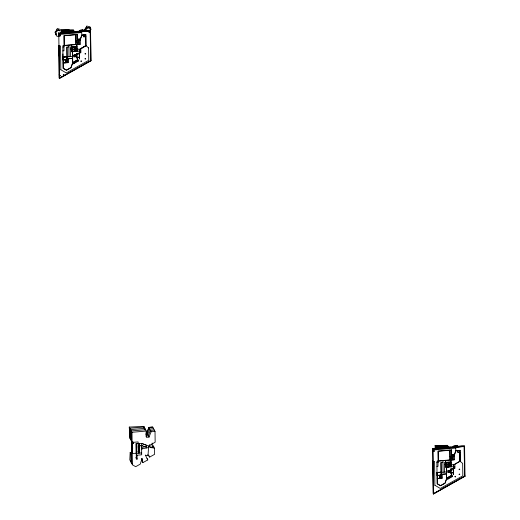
<?xml version="1.0" encoding="UTF-8"?>
<svg xmlns="http://www.w3.org/2000/svg" width="520" height="520" viewBox="0 0 520 520"><rect width="100%" height="100%" fill="white"/><g stroke="black" fill="none" stroke-linecap="round" stroke-linejoin="round"><path stroke-width="0.78" d="M436.534 472.543L437.008 472.426M437.047 475.449L436.93 472.466L441.194 472.089M62.471 57.011L62.946 56.907M62.868 57.005L67.132 56.57M79.814 40.385L81.764 35.152L85.898 34.794L86.047 45.747L79.495 49.589L79.508 51.2L80.782 51.09M453.57 466.719L453.557 465.107L460.096 461.253L459.953 450.307L460.096 461.253L462.657 463.431L462.813 475.839L440.323 488.456L434.882 485.257M131.697 452.348L130.169 452.485L129.805 459.849L132.412 464.782L135.668 466.7L140.218 464.146L142.168 458.282L142.831 462.676L147.771 459.907L145.301 454.981M146.647 433.466L148.792 427.473L152.548 426.731L155.019 431.425L155.155 442.208L148.616 446.056L148.037 455.41L145.659 455.611M89.953 30.758L90.597 28.035L89.888 26.956L86.801 26L85.969 27.827L86.651 27.027L84.5 29.62L84.825 30.394M146.718 433.609L148.922 427.713L152.887 427.369M138.242 453.232L138.093 441.916L132.132 442.429L129.916 438.23L129.252 427.076L143.819 426.381L146.282 431.054L146.361 437.326L149.065 437.093L151.053 431.762L148.792 427.473M453.875 455.904L455.825 450.671L455.787 448.051M56.466 30.342L57.298 28.515L60.385 29.465M57.681 30.914L58.292 29.887L59.859 30.771M57.155 29.543L54.997 32.136L56.121 34.606L55.263 32.617L58.292 29.887L59.839 30.901M138.008 447.044L139.067 445.894M138.19 448.968L139.782 447.246M137.833 451.471L139.431 449.741M141.615 449.507L142.272 448.793L148.636 447.551M79.495 49.582L79.417 59.02L79.293 49.484L85.839 45.636L85.728 36.719M79.293 49.498L85.833 45.65M56.673 31.824L55.263 32.617L56.166 34.821L56.011 33.469L56.218 35.425L57.148 36.446L58.773 35.802M77.571 59.755L72.657 62.511L73.398 63.824L78.468 60.977L76.986 57.512L79.398 57.304M77.805 59.839L73.281 62.374L73.938 63.525M73.716 63.141L78.241 60.606M60.827 69.739L66.261 72.936L88.751 60.32L88.588 47.892M59.248 74.269L59.573 78L90.642 60.561L90.272 31.005L59.02 33.709L58.734 33.169L59.052 36.101L59.02 33.709M59.339 78.39L90.896 60.684L90.506 30.758L58.78 33.508L59.404 78.481L90.948 60.775L90.571 30.849L90.227 30.219L58.493 32.968L58.825 36.127L60.405 35.99L60.385 34.398L81.744 32.552L81.776 35.172L85.91 34.814M147.797 454.662L149.675 457.087L154.615 454.311L154.537 448.331L152.958 445.341M451.626 475.274L446.713 478.029L447.46 479.343L452.524 476.496M451.861 475.358L447.343 477.893L447.993 479.043M447.779 478.66L452.296 476.125M433.349 492.979L433.635 493.519L464.704 476.079L464.048 445.978M464.945 476.197L433.401 493.903L432.796 448.688M433.635 493.519L433.231 461.578L432.712 461.058L433.115 493.363L433.459 494L464.958 476.203M81.692 30.401L83.135 30.114L79.528 30.829M140.849 446.095L142.435 445.783M145.535 446.667L141.557 447.441L142.272 448.793M73.671 30.31L61.743 31.343L61.763 32.89M73.716 30.401L61.789 31.434L61.809 32.981M64.877 31.72L65.247 32.409L65.241 31.993L64.233 32.084L64.233 32.494L63.759 31.415L65.007 31.311C66.618 32.994 62.186 32.058 65.383 32.032M66.521 31.402L65.273 31.512L66.514 31.18C68.127 32.864 63.694 31.922 66.898 31.896M68.374 31.993L67.899 31.103L67.906 31.519L66.891 31.584L66.885 31.194L67.223 32.234L66.749 31.382L67.996 31.051C69.602 32.734 65.169 31.798 68.374 31.772M69.895 31.967L70.889 31.733L70.519 31.265L69.543 31.376L69.543 30.966L69.875 32.006L69.4 30.927L70.648 30.823C72.261 32.507 67.821 31.564 71.025 31.538M72.144 30.914L70.895 31.024L72.144 30.693C73.755 32.377 69.316 31.434 72.52 31.415M63.759 31.642L65.007 31.532M66.749 31.382L67.996 31.051M69.4 31.155L70.648 30.823M63.941 31.746L64.896 31.622L65.247 32.389M65.748 32.364L65.741 31.954L66.755 31.863L66.761 32.273L66.385 31.551L65.448 31.727M69.582 31.259L70.532 31.135L70.889 31.915L70.883 31.506L69.875 31.597M64.675 32.74L63.902 31.454L63.902 31.863L64.916 31.759L65.007 31.311M72.144 30.693L72.052 31.155L71.039 31.245L71.032 30.836L71.389 31.727M67.216 31.824L68.231 31.733L68.237 32.149L67.88 31.369L66.963 31.571M66.755 32.09L65.748 32.195L65.266 31.285M67.223 32.065L68.231 31.961M72.384 31.603L71.37 31.707L70.889 30.797M83.668 30.57C83.525 28.723 78.93 30.368 79.534 30.927L83.713 30.661M81.452 30.855L83.473 30.68M64.07 32.604L62.471 32.747L61.055 29.997L73.411 29.816L74.406 31.707L71.221 31.987M65.65 32.474L69.635 32.123M60.34 33.033L64.344 32.682M66.749 32.474L69.953 32.195M72.358 31.987L76.368 31.642M78.767 31.434L81.978 31.155M84.377 30.947L88.387 30.602M64.233 32.831L62.699 32.962M90.571 30.849L58.838 33.599L58.493 32.968M83.642 35.178L81.9 35.34L79.957 40.56L75.797 40.918M85.683 36.498L83.895 36.666L83.883 35.197L85.663 35.041L85.677 36.511M83.876 35.204L85.663 35.048M85.924 36.706L83.655 36.913L83.642 34.989M80.353 38.935L77.564 39.176L77.506 34.398L63.973 35.575L64.097 45.623M80.282 39.13L77.37 39.384L77.305 34.418M80.21 39.325L77.168 39.585L77.109 34.437M59.404 78.481L59.059 77.844L58.89 45.52L59.02 55.9M58.936 46.079L60.535 45.949L60.834 69.758M71.63 44.98L76.043 44.59L75.998 40.904M62.803 45.747L71.442 44.986L71.526 51.805L77.038 51.331L76.954 44.603L80.093 44.33L80.041 40.32L75.992 40.716L75.914 34.541M76.947 44.609L80.087 44.343M63.928 46.696L62.816 46.794L62.985 59.93M62.816 46.865L64.005 46.761M67.756 58.877L66.963 58.942L66.93 47.066L68.894 46.898M76.98 46.553L70.33 47.047L70.447 56.595M71.669 47.671L72.761 47.574L72.709 51.519M71.669 47.775L72.755 47.587M76.791 47.327L75.647 47.431L75.686 50.518L76.83 50.407M76.791 47.418L75.745 47.515L75.784 50.414L76.83 50.316M71.675 48.432L72.67 48.334M71.675 48.523L72.67 48.425M75.751 48.172L76.797 48.074M75.751 48.269L76.804 48.165M70.356 49.134L72.339 48.965L77.422 50.882M71.682 49.179L72.677 49.082M71.682 49.27L72.683 49.173M75.764 48.919L76.811 48.822M75.764 49.017L76.811 48.913M71.695 49.927L72.689 49.829M71.695 50.018L72.689 49.92M75.77 49.666L76.817 49.569M62.849 50.889L63.96 50.798L63.993 45.643M75.77 49.764L76.823 49.66M71.702 50.674L72.696 50.577M71.702 50.765L72.703 50.674M79.514 51.123L80.698 51.025L80.672 48.893M79.514 51.5L80.782 51.389M72.384 52.286L72.514 62.751L72.312 46.878L79.391 49.543L79.41 51.038L77.428 51.428L77.395 48.795M79.528 52.624L80.795 52.514M79.534 52.923L80.802 52.812L80.75 48.848M76.758 53.423L79.346 53.19M79.346 53.378L76.966 53.586L77.012 57.324M76.98 54.561L78.169 54.457L73.84 54.99L73.866 56.934L76.765 56.673M76.765 56.446L74.1 56.686L74.087 55.178L76.745 54.951L76.707 57.363L77.564 59.761M74.081 55.191L75.27 55.087L75.296 56.576L75.27 55.087M75.55 55.061L76.739 54.964M63.284 68.218L63.148 57.102L66.937 56.777L67.002 62.582M63.148 57.116L66.93 56.791M67.034 56.888L72.436 56.42M76.713 57.35L79.391 57.116M67.061 58.76L72.462 58.279M72.462 58.468L67.957 58.858L68.003 62.673L63.219 63.102M63.18 59.923L66.969 59.586M63.18 60.105L66.976 59.768M65.579 61.211L66.989 61.081M65.579 61.399L66.995 61.263M63.219 62.914L67.802 62.504M60.314 75.615L60.639 75.589L60.314 75.927M144.144 427.005L129.87 428.24L129.994 438.38M153.595 428.721L149.63 429.065L147.641 434.388L145.613 434.571M145.567 429.702L131.294 430.944L131.697 463.437M154.31 430.072L150.345 430.417L148.356 435.74L145.645 435.975M129.252 427.076L132.002 432.289L146.282 431.054M151.053 431.762L155.019 431.425M145.581 433.16L146.933 433.043L149.065 437.093M133.334 442.384L132.002 442.124M133.347 443.391L131.684 443.04L132.834 442.943L132.256 443.45M132.015 443.125L132.145 443.553L133.412 443.443L133.399 442.319M137.072 455.201L137.124 459.115L136.331 459.179L136.136 443.579L138.119 443.411M138.112 443.684L141.544 443.391L146.627 445.302L146.66 447.941L146.14 446.947M132.314 444.886L131.703 444.847L132.314 444.866M132.314 446.602L131.774 446.719M131.749 446.674L132.288 446.557M131.749 448.383L132.359 448.428M132.431 443.151L132.685 448.747L132.022 448.428L132.08 453.18M132.386 450.209L131.768 450.164L132.359 450.164L132.256 441.818M132.405 451.99L131.84 452.036L131.657 441.285L131.794 451.945L132.359 451.9M138.171 452.419L139.711 452.283M136.253 453.2L132.269 453.544L131.566 452.16M141.661 452.933L136.266 453.401L136.156 443.579M136.285 455.273L141.687 454.805L141.544 443.391L148.616 446.056M135.616 457.834L136.409 457.762L137.124 459.115M447.726 445.829L435.799 446.862L435.864 448.5M435.844 446.953L447.779 445.919M439.446 447.772L438.971 446.882L438.971 447.298L437.964 447.382L437.957 446.973L438.295 448.012L437.821 447.161L439.062 446.829C440.674 448.513 436.241 447.571 439.446 447.551M439.329 446.803L440.576 446.7L440.954 447.415L439.706 447.753L439.329 446.803L439.822 447.733M442.293 447.479C441.025 448.435 439.978 445.972 442.052 446.57L442.435 447.512L441.188 447.623M443.456 446.446L444.704 446.342L445.088 447.057L443.84 447.395L443.456 446.446L443.976 447.434M444.951 446.316L446.199 446.212L446.582 447.154L445.334 447.265L444.951 446.316L445.425 447.226L446.44 447.122L446.108 446.491L445.094 446.596M437.821 447.161L439.062 446.829M439.329 447.031L440.576 446.7M440.804 446.901L442.052 446.57M443.456 446.674L444.704 446.342M444.951 446.543L446.199 446.212M437.964 447.213L438.971 447.129L439.303 447.759L438.295 447.824M439.472 447.083L440.486 446.999L440.746 447.714L440.459 447.012M440.947 446.953L441.961 446.869L442.293 447.649L442.286 447.252L441.279 447.343L440.947 446.713L440.954 447.122M443.599 446.726L444.613 446.635L444.945 447.265L443.937 447.337M440.486 447.148L439.472 447.252L439.472 446.843L439.803 447.882M446.108 446.661L445.101 446.765L445.094 446.355L445.432 447.395M438.288 447.603L439.303 447.512L439.309 447.928L438.951 447.142M439.803 447.473L440.81 447.382L440.817 447.791M445.088 447.285L444.613 446.394L444.613 446.803L443.606 446.894L443.599 446.485L443.931 447.115L444.945 447.025L444.945 447.434L444.594 446.693M445.425 446.986L446.44 446.894L446.44 447.304L446.089 446.524M440.954 447.415L439.706 447.753M441.181 447.395L442.429 447.291M445.088 447.057L443.84 447.395M446.582 446.927L445.334 447.265M439.803 447.694L440.817 447.61M453.596 446.446L457.73 446.089M432.556 448.481L464.282 445.738L464.626 446.368L432.9 449.118L432.556 448.481L432.588 451.1L432.887 451.646L434.466 451.51L434.447 449.917L455.8 448.071M444.49 447.571L436.534 448.266L435.11 445.517L447.466 445.334L448.461 447.226L446.075 447.441M453.778 446.713L454.935 446.609M435.201 448.481L438.406 448.201M440.81 447.993L444.815 447.649M447.219 447.441L450.424 447.161M452.829 446.953L456.833 446.602M459.238 446.394L462.443 446.121M438.295 448.344L436.755 448.481M432.835 449.026L464.581 446.277L465.004 476.294L464.659 475.657M464.334 446.518L433.082 449.228L433.108 451.62M455.832 450.691L459.966 450.333M457.697 450.697L455.956 450.86L454.012 456.079L449.859 456.437L449.897 459.934L438.353 460.935L438.23 451.262L449.781 450.262L449.859 456.437M459.986 452.225L457.717 452.426L457.697 450.509M454.415 454.454L451.62 454.695L451.562 449.917L438.029 451.094L438.159 461.143M454.344 454.649L451.425 454.903L451.36 449.937M454.266 454.844L451.23 455.104L451.165 449.956M451.139 457.464L452.731 457.314L452.745 458.673L451.152 458.809L451.146 457.45M434.896 485.277L434.597 461.468L432.998 461.598L432.712 461.058M445.692 460.499L450.099 460.109L450.053 456.424M454.155 459.849L451.009 460.129L451.094 466.856L445.582 467.324L445.497 460.506L436.865 461.266L437.976 461.24L438.016 466.31L436.911 466.407M436.878 462.384L438.068 462.28M441.071 478.094L441.012 462.585L442.949 462.416M451.457 464.315L451.49 466.947L453.466 466.557L453.447 465.062L446.375 462.397L444.392 462.566L444.509 472.115M445.523 462.553L451.041 462.072M445.725 463.203L446.817 463.093M445.725 463.294L446.719 463.197L446.862 467.038M450.853 462.839L449.703 462.95L449.741 466.037L450.885 465.926M450.847 462.95L449.8 463.034L449.839 465.933L450.885 465.835M446.732 463.853L445.738 464.029L446.726 463.957M449.82 463.678L450.86 463.593L449.813 463.781M444.412 464.653L446.401 464.484L451.484 466.401M445.75 464.685L446.738 464.601L445.744 464.789M449.82 464.438L450.866 464.341M449.82 464.536L450.873 464.432M445.75 465.446L446.745 465.348M445.75 465.537L446.751 465.439M449.832 465.185L450.879 465.088M449.832 465.283L450.879 465.179M445.763 466.193L446.758 466.096M445.763 466.284L446.758 466.187M450.899 466.681L445.77 467.135L445.718 462.534M453.57 466.642L454.838 466.609M453.576 467.019L454.844 466.908M453.59 468.143L454.857 468.032M453.59 468.442L454.863 468.332L454.812 464.366M450.821 468.943L453.401 468.709M453.401 468.897L451.022 469.105L451.074 472.843M451.035 470.08L452.225 469.976L447.902 470.509L447.922 472.453L450.827 472.193M440.993 472.31L437.209 472.622L437.34 483.737L440.512 485.596L444.971 483.087L446.823 478.127L445.14 483.204L440.505 485.803L437.151 483.841L436.878 462.312M441.097 472.407L446.491 471.939M450.827 472.875L450.801 470.47L448.143 470.71L448.162 472.206L450.821 471.965L449.625 472.082L449.605 470.581M448.162 472.206L449.351 472.101L449.339 470.594M453.453 472.635L450.762 472.882L451.62 475.28M453.453 472.823L451.041 473.031L452.517 476.509M441.116 474.279L446.518 473.798M441.025 474.461L441.818 474.396M442.013 474.376L446.518 473.987M437.242 475.429L441.031 475.098M437.236 475.443L441.025 475.111M437.242 475.625L441.031 475.287M439.634 476.729L441.051 476.6M439.641 476.918L441.051 476.781M437.275 478.433L441.863 478.023M437.281 478.621L442.065 478.192M446.576 478.27L446.719 463.197M82.16 30.94L83.388 30.843M457.45 446.362L456.222 446.687M445.679 445.569L435.325 445.712L435.448 448.168M152.353 446.505L153.829 446.979M148.655 446.44L154.537 448.331M146.653 447.388L141.57 445.471L139.581 445.647L139.002 443.176M63.291 68.205L66.456 70.077L70.915 67.568L72.767 62.608L71.078 67.684L66.443 70.284L63.096 68.322L62.914 53.95M457.087 445.556L453.583 446.349M86.047 45.747L88.602 47.911M451.503 475.553L452.153 476.704M77.441 60.034L78.098 61.184M447.947 446.94L447.96 447.375M446.582 447.154L446.101 446.264L446.108 446.674M442.435 447.512L441.954 446.622L441.961 447.038M440.804 446.68L441.324 447.662M440.81 447.382L440.479 446.751L440.486 447.161M438.048 446.959L438.737 448.26M437.814 446.934L438.315 447.974M90.597 60.138L90.948 60.775M72.046 30.745L72.527 31.636M71.909 30.752L72.599 32.058M72.007 31.064L72.384 31.772L72.377 31.376L71.37 31.466L71.37 31.876M71.032 31.765L70.512 31.194M69.4 30.927L69.921 31.915M67.899 31.33L68.231 31.98M66.742 31.161L67.243 32.201M66.424 31.232L66.898 32.123M66.424 31.46L66.723 32.246M64.909 31.363L65.241 31.993M63.759 31.415L64.48 32.76M58.65 45.539L58.949 46.085M148.96 455.735L149.675 457.087M147.056 458.556L147.771 459.907M133.412 443.443L131.957 443.19L131.944 442.072M142.831 462.676L142.123 461.325L141.674 458.4M132.275 443.163L132.464 443.528M132.113 443.176L132.301 443.541M130.169 452.485L131.593 455.182M91.091 29.413L89.888 26.956L90.109 28.08M447.466 445.334L447.538 446.771M143.819 426.381L143.904 427.908M435.11 445.517L435.272 448.663M61.055 29.997L61.211 33.144M139.016 444.568L139.263 452.322L139.678 453.102L139.562 443.56M459.784 452.238L459.888 461.168L453.356 465.004L453.473 474.539L453.557 465.101M456.359 446.947L456.359 446.498M454.149 459.862L454.103 455.839L450.053 456.235L449.976 450.053M453.901 455.858L453.947 459.693L450.808 459.959L450.834 461.916L445.712 462.358L445.692 460.304M450.84 462.091L450.892 466.687M450.821 468.929L450.834 470.249M449.572 470.574L449.592 472.069M448.383 462.306L448.428 466.901M448 446.94L448 447.506M448.182 462.319L448.234 466.921M446.375 462.397L446.57 478.276M443.931 447.115L443.937 447.525M442.929 460.74L443.072 472.238M442.254 447.486L441.922 446.979L440.986 446.966M442.007 474.201L442.059 478.205M441.812 474.207L441.857 478.036M441.279 447.343L441.285 447.753M441.22 474.448L441.259 478.088M440.986 462.585L441.22 474.26M439.628 475.41L439.654 478.225M439.426 475.429L439.459 478.244M438.054 461.162L438.048 462.287M432.9 449.118L433.459 494M152.133 443.027L152.191 447.837L149.799 447.337L149.767 444.568M149.39 445.198L149.409 446.582M144.879 429.923L144.859 428.356L130.578 429.591L130.709 439.731M136.37 454.636L136.409 457.762M133.146 442.026L133.159 443.027M132.412 443.437L132.529 448.76L132.184 448.747L132.119 443.508M132.002 432.289L132.412 464.782M131.469 441.168L131.606 452.283M130.884 453.837L130.988 462.085M90.227 30.219L90.409 44.772M79.846 40.339L79.885 44.174L76.752 44.441L76.772 46.397L71.656 46.839L71.636 44.785M76.765 53.411L76.778 54.736M75.517 55.055L75.569 56.563M74.373 51.383L74.321 46.787L76.778 46.586L76.837 51.168L71.715 51.617L71.663 47.014L74.12 46.813L74.172 51.402M72.573 51.727L72.703 62.491M72.033 31.155L71.078 31.239M68.874 45.22L69.017 56.719M67.951 58.682L67.996 62.686M67.756 58.689L67.795 62.517M66.957 47.066L67.158 58.741M67.165 58.929L67.204 62.569M66.514 31.18L66.424 31.642L65.416 31.733L65.409 31.323L65.787 32.195M65.215 32.377L64.279 32.403M65.566 59.891L65.598 62.706M65.37 59.911L65.403 62.712L65.364 59.917M61.991 31.603L62.01 33.215M59.176 46.059L59.573 78M80.886 61.184C81.913 62.341 81.582 59.833 80.892 61.159M85.059 53.859C86.06 55.016 85.813 52.501 85.059 53.833M85.052 58.845C86.099 59.975 85.716 57.525 85.059 58.799M454.948 476.704C456.007 477.834 455.604 475.365 454.954 476.658M459.115 469.378C460.115 470.548 459.803 468.059 459.121 469.352M459.108 474.363C460.115 475.514 459.869 473.038 459.115 474.318M60.105 34.898L59.514 35.035L60.105 34.898M63.908 74.698L63.316 74.835L63.908 74.698M89.609 32.383L89.017 32.52L89.609 32.383M89.362 28.256L87.796 27.372L84.767 30.102L86.879 28.912L87.796 27.372L89.362 28.256M457.262 445.328L453.349 446.108L453.642 446.537L457.776 446.179L457.262 445.328M75.719 34.742L64.175 35.744L64.291 45.416L75.842 44.415L75.719 34.742M78.669 41.795L77.077 41.945L77.097 43.29L78.689 43.141L78.669 41.795M78.475 41.997L77.279 42.114L77.291 43.089L78.487 42.971L78.475 41.997M459.726 450.56L457.932 450.723L457.951 452.185L459.738 452.017L459.726 450.56M452.537 457.516L451.341 457.632L451.353 458.601L452.55 458.49L452.537 457.516M69.232 30.043L61.263 30.193L69.232 30.095"/></g></svg>
